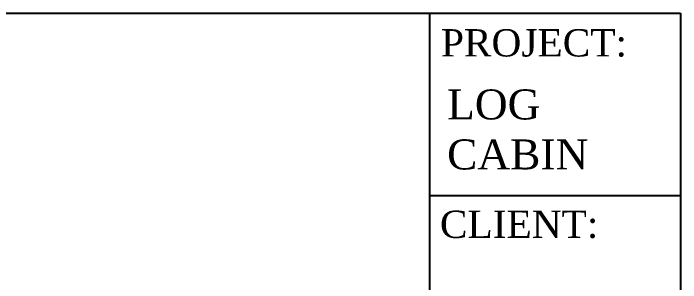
# Model space of a CAD drawing. Header units: inches. Extents: x 86794 to 87086, y 41803 to 41823.
# Drawn here: x 87075.89 to 87085.65, y 41819.28 to 41823.22 of the extents above; entities that cross this region are included whole.
import ezdxf

# ---------------------------------------------------------------- set-up
doc = ezdxf.new("R2010")
doc.units = ezdxf.units.IN
doc.header["$MEASUREMENT"] = 0
doc.styles.get("Standard").update_dxf_attribs({"font": 'times.ttf'})

msp = doc.modelspace()

# ---------------------------------------------------------------- linework, layer by layer
for p, q in [((87055.6503, 41823.2226), (87085.6488, 41823.2226)), ((87081.9823, 41804.8902), (87081.9823, 41823.2226)), ((87085.6488, 41823.2226), (87085.6488, 41802.7236)), ((87081.9823, 41820.5561), (87085.6488, 41820.5561))]:
    msp.add_line(p, q)

# ---------------------------------------------------------------- texts
at = {"attachment_point": 1}
for s, insert, char_height, width in [('PROJECT:', (87082.1455, 41822.9907), 0.39998, 31.011971), ('LOG\\PCABIN', (87082.2352, 41822.1082), 0.43926, 3.086137), ('{\\fTimes New Roman|b0|i0|c0|p18;CLIENT:}', (87082.1302, 41820.3332), 0.39998, 43.399163)]:
    msp.add_mtext(s, dxfattribs=dict(at, insert=insert, char_height=char_height, width=width))

doc.saveas('drawing.dxf')
